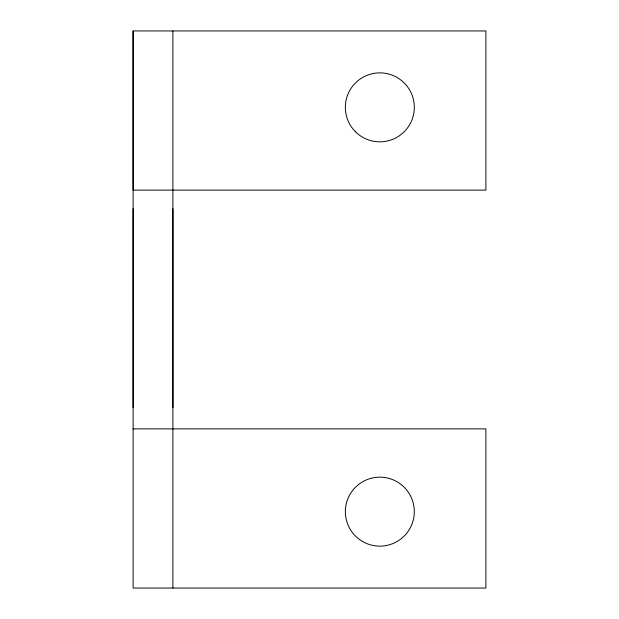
<?xml version="1.0" encoding="UTF-8"?>
<svg xmlns="http://www.w3.org/2000/svg" width="619" height="619" viewBox="0 0 619 619"><rect width="100%" height="100%" fill="white"/><g stroke="black" fill="none" stroke-linecap="round" stroke-linejoin="round"><path stroke-width="0.93" d="M133.108 407.658L133.108 208.688M133.108 30.95L133.108 190.118L485.892 190.118L485.892 30.95L133.108 30.95L133.116 588.05L485.892 588.05L485.892 428.882L133.108 428.882M172.902 407.65L172.902 208.688M172.902 30.95L172.902 588.05M362.587 541.517A34.486 34.486 0 0 0 414.312 511.65A34.486 34.486 0 0 0 362.587 481.783A34.486 34.486 0 0 0 362.587 541.517M355.445 131.739A34.486 34.486 0 0 0 413.144 116.279A34.486 34.486 0 0 0 370.905 74.04A34.486 34.486 0 0 0 355.445 131.739"/></g></svg>
